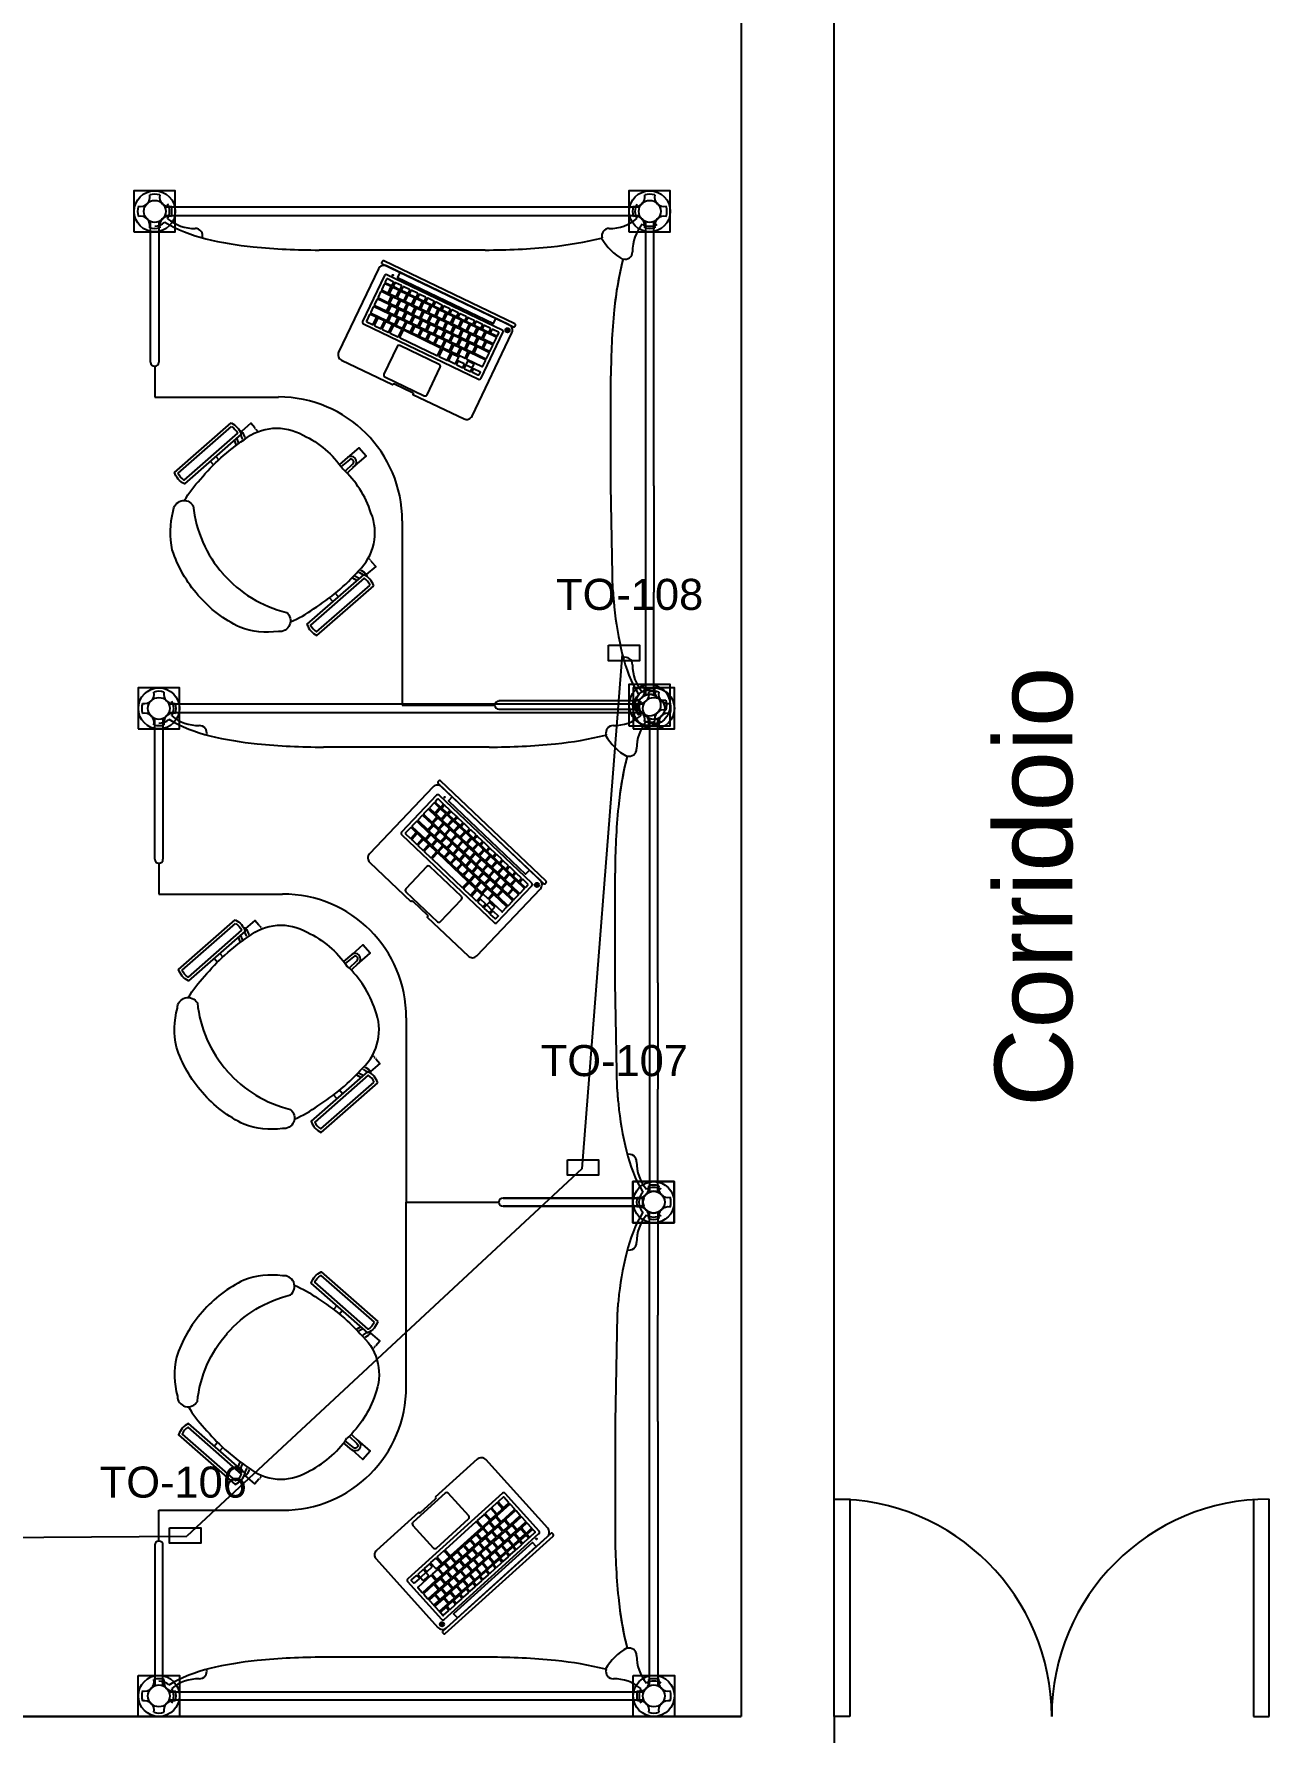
# Model space of a CAD drawing. Header units: millimetres. Extents: x -1911 to 4021, y -174 to 2851.
# Drawn here: x 592 to 989, y 543 to 1090 of the extents above; entities that cross this region are included whole.
import ezdxf

# ---------------------------------------------------------------- set-up
doc = ezdxf.new("R2010")
doc.units = ezdxf.units.MM
doc.linetypes.add('CACHE', pattern=[0.375, 0.25, -0.125])
for name, color, linetype in [('ARREDI_interni', 175, 'Continuous'), ('ARREDI_interni_fini', 251, 'Continuous'), ('mac_dwg', 7, 'Continuous')]:
    doc.layers.add(name, color=color, linetype=linetype)
doc.styles.get("Standard").update_dxf_attribs({"font": 'arial.ttf'})

# ---------------------------------------------------------------- blocks, each defined once
blk = doc.blocks.new('portatile')
at = {"layer": 'mac_dwg'}
blk.add_line((1459.6, 504.95), (1461.95, 504.95), dxfattribs=at)
for points in [[(1468.17, 523.68), (1421.31, 523.68, 0.414214), (1420.92, 523.29), (1420.92, 522.97, 0.414214), (1421.31, 522.58), (1468.17, 522.58, 0.414214), (1468.56, 522.97), (1468.56, 523.29, 0.414214)], [(1441.12, 488.97), (1441.12, 489.05, -0.414214), (1441.51, 489.44), (1448, 489.44, -0.414214), (1448.38, 489.05), (1448.38, 488.97), (1466.63, 488.97, 0.414214), (1468.56, 490.9), (1468.56, 520.65, 0.414214), (1466.63, 522.58), (1422.85, 522.58, 0.414214), (1420.92, 520.65), (1420.92, 490.9, 0.414214), (1422.85, 488.97)], [(1465.33, 520.07), (1424.18, 520.07, 0.414214), (1423.6, 519.49), (1423.6, 503.11, 0.414214), (1424.18, 502.53), (1465.33, 502.53, 0.414214), (1465.91, 503.11), (1465.91, 519.49, 0.414214)], [(1466.95, 521.02, 0.075623), (1466.87, 521.02), (1466.87, 520.76), (1466.95, 520.76)], [(1426.99, 518.95), (1424.91, 518.95, 0.414214), (1424.71, 518.75), (1424.71, 517.78, 0.414214), (1424.91, 517.58), (1426.99, 517.58, 0.414214), (1427.18, 517.78), (1427.18, 518.75, 0.414214)], [(1426.91, 517.2), (1424.91, 517.2, 0.414214), (1424.71, 517.01), (1424.71, 515.11, 0.414214), (1424.91, 514.91), (1426.91, 514.91, 0.414214), (1427.1, 515.11), (1427.1, 517.01, 0.414214)], [(1428.31, 514.45), (1424.91, 514.45, 0.414214), (1424.71, 514.26), (1424.71, 512.38, 0.414214), (1424.91, 512.18), (1428.31, 512.18, 0.414214), (1428.51, 512.38), (1428.51, 514.26, 0.414214)], [(1429.7, 517.2), (1427.7, 517.2, 0.414214), (1427.51, 517.01), (1427.51, 515.11, 0.414214), (1427.7, 514.91), (1429.7, 514.91, 0.414214), (1429.89, 515.11), (1429.89, 517.01, 0.414214)], [(1429.89, 518.95), (1427.81, 518.95, 0.414214), (1427.61, 518.75), (1427.61, 517.78, 0.414214), (1427.81, 517.58), (1429.89, 517.58, 0.414214), (1430.08, 517.78), (1430.08, 518.75, 0.414214)], [(1431.11, 514.45), (1429.08, 514.45, 0.414214), (1428.89, 514.26), (1428.89, 512.38, 0.414214), (1429.08, 512.18), (1431.11, 512.18, 0.414214), (1431.3, 512.38), (1431.3, 514.26, 0.414214)], [(1432.52, 517.2), (1430.52, 517.2, 0.414214), (1430.33, 517.01), (1430.33, 515.11, 0.414214), (1430.52, 514.91), (1432.52, 514.91, 0.414214), (1432.71, 515.11), (1432.71, 517.01, 0.414214)], [(1432.8, 518.95), (1430.72, 518.95, 0.414214), (1430.53, 518.75), (1430.53, 517.78, 0.414214), (1430.72, 517.58), (1432.8, 517.58, 0.414214), (1433, 517.78), (1433, 518.75, 0.414214)], [(1433.92, 514.45), (1431.89, 514.45, 0.414214), (1431.7, 514.26), (1431.7, 512.38, 0.414214), (1431.89, 512.18), (1433.92, 512.18, 0.414214), (1434.11, 512.38), (1434.11, 514.26, 0.414214)], [(1435.29, 517.2), (1433.29, 517.2, 0.414214), (1433.09, 517.01), (1433.09, 515.11, 0.414214), (1433.29, 514.91), (1435.29, 514.91, 0.414214), (1435.48, 515.11), (1435.48, 517.01, 0.414214)], [(1435.65, 518.95), (1433.57, 518.95, 0.414214), (1433.37, 518.75), (1433.37, 517.78, 0.414214), (1433.57, 517.58), (1435.65, 517.58, 0.414214), (1435.84, 517.78), (1435.84, 518.75, 0.414214)], [(1436.71, 514.45), (1434.68, 514.45, 0.414214), (1434.49, 514.26), (1434.49, 512.38, 0.414214), (1434.68, 512.18), (1436.71, 512.18, 0.414214), (1436.9, 512.38), (1436.9, 514.26, 0.414214)], [(1438.08, 517.2), (1436.08, 517.2, 0.414214), (1435.88, 517.01), (1435.88, 515.11, 0.414214), (1436.08, 514.91), (1438.08, 514.91, 0.414214), (1438.27, 515.11), (1438.27, 517.01, 0.414214)], [(1438.55, 518.95), (1436.47, 518.95, 0.414214), (1436.27, 518.75), (1436.27, 517.78, 0.414214), (1436.47, 517.58), (1438.55, 517.58, 0.414214), (1438.74, 517.78), (1438.74, 518.75, 0.414214)], [(1439.53, 514.45), (1437.5, 514.45, 0.414214), (1437.31, 514.26), (1437.31, 512.38, 0.414214), (1437.5, 512.18), (1439.53, 512.18, 0.414214), (1439.72, 512.38), (1439.72, 514.26, 0.414214)], [(1440.84, 517.2), (1438.84, 517.2, 0.414214), (1438.65, 517.01), (1438.65, 515.11, 0.414214), (1438.84, 514.91), (1440.84, 514.91, 0.414214), (1441.04, 515.11), (1441.04, 517.01, 0.414214)], [(1441.47, 518.95), (1439.38, 518.95, 0.414214), (1439.19, 518.75), (1439.19, 517.78, 0.414214), (1439.38, 517.58), (1441.47, 517.58, 0.414214), (1441.66, 517.78), (1441.66, 518.75, 0.414214)], [(1442.27, 514.45), (1440.25, 514.45, 0.414214), (1440.05, 514.26), (1440.05, 512.38, 0.414214), (1440.25, 512.18), (1442.27, 512.18, 0.414214), (1442.47, 512.38), (1442.47, 514.26, 0.414214)], [(1443.68, 517.2), (1441.68, 517.2, 0.414214), (1441.49, 517.01), (1441.49, 515.11, 0.414214), (1441.68, 514.91), (1443.68, 514.91, 0.414214), (1443.87, 515.11), (1443.87, 517.01, 0.414214)], [(1444.35, 518.95), (1442.27, 518.95, 0.414214), (1442.07, 518.75), (1442.07, 517.78, 0.414214), (1442.27, 517.58), (1444.35, 517.58, 0.414214), (1444.54, 517.78), (1444.54, 518.75, 0.414214)], [(1445.05, 514.45), (1443.02, 514.45, 0.414214), (1442.83, 514.26), (1442.83, 512.38, 0.414214), (1443.02, 512.18), (1445.05, 512.18, 0.414214), (1445.24, 512.38), (1445.24, 514.26, 0.414214)], [(1446.43, 517.2), (1444.43, 517.2, 0.414214), (1444.24, 517.01), (1444.24, 515.11, 0.414214), (1444.43, 514.91), (1446.43, 514.91, 0.414214), (1446.62, 515.11), (1446.62, 517.01, 0.414214)], [(1447.24, 518.95), (1445.15, 518.95, 0.414214), (1444.96, 518.75), (1444.96, 517.78, 0.414214), (1445.15, 517.58), (1447.24, 517.58, 0.414214), (1447.43, 517.78), (1447.43, 518.75, 0.414214)], [(1447.85, 514.45), (1445.82, 514.45, 0.414214), (1445.63, 514.26), (1445.63, 512.38, 0.414214), (1445.82, 512.18), (1447.85, 512.18, 0.414214), (1448.04, 512.38), (1448.04, 514.26, 0.414214)], [(1449.21, 517.2), (1447.21, 517.2, 0.414214), (1447.02, 517.01), (1447.02, 515.11, 0.414214), (1447.21, 514.91), (1449.21, 514.91, 0.414214), (1449.4, 515.11), (1449.4, 517.01, 0.414214)], [(1450.11, 518.95), (1448.03, 518.95, 0.414214), (1447.83, 518.75), (1447.83, 517.78, 0.414214), (1448.03, 517.58), (1450.11, 517.58, 0.414214), (1450.3, 517.78), (1450.3, 518.75, 0.414214)], [(1450.61, 514.45), (1448.58, 514.45, 0.414214), (1448.39, 514.26), (1448.39, 512.38, 0.414214), (1448.58, 512.18), (1450.61, 512.18, 0.414214), (1450.8, 512.38), (1450.8, 514.26, 0.414214)], [(1452.02, 517.2), (1450.02, 517.2, 0.414214), (1449.82, 517.01), (1449.82, 515.11, 0.414214), (1450.02, 514.91), (1452.02, 514.91, 0.414214), (1452.21, 515.11), (1452.21, 517.01, 0.414214)], [(1453, 518.95), (1450.91, 518.95, 0.414214), (1450.72, 518.75), (1450.72, 517.78, 0.414214), (1450.91, 517.58), (1453, 517.58, 0.414214), (1453.19, 517.78), (1453.19, 518.75, 0.414214)], [(1453.43, 514.45), (1451.4, 514.45, 0.414214), (1451.21, 514.26), (1451.21, 512.38, 0.414214), (1451.4, 512.18), (1453.43, 512.18, 0.414214), (1453.62, 512.38), (1453.62, 514.26, 0.414214)], [(1454.8, 517.2), (1452.8, 517.2, 0.414214), (1452.6, 517.01), (1452.6, 515.11, 0.414214), (1452.8, 514.91), (1454.8, 514.91, 0.414214), (1454.99, 515.11), (1454.99, 517.01, 0.414214)], [(1455.87, 518.95), (1453.79, 518.95, 0.414214), (1453.59, 518.75), (1453.59, 517.78, 0.414214), (1453.79, 517.58), (1455.87, 517.58, 0.414214), (1456.06, 517.78), (1456.06, 518.75, 0.414214)], [(1456.2, 514.45), (1454.18, 514.45, 0.414214), (1453.98, 514.26), (1453.98, 512.38, 0.414214), (1454.18, 512.18), (1456.2, 512.18, 0.414214), (1456.39, 512.38), (1456.39, 514.26, 0.414214)], [(1457.57, 517.2), (1455.57, 517.2, 0.414214), (1455.38, 517.01), (1455.38, 515.11, 0.414214), (1455.57, 514.91), (1457.57, 514.91, 0.414214), (1457.77, 515.11), (1457.77, 517.01, 0.414214)], [(1458.8, 518.95), (1456.72, 518.95, 0.414214), (1456.52, 518.75), (1456.52, 517.78, 0.414214), (1456.72, 517.58), (1458.8, 517.58, 0.414214), (1458.99, 517.78), (1458.99, 518.75, 0.414214)], [(1459, 514.45), (1456.98, 514.45, 0.414214), (1456.78, 514.26), (1456.78, 512.38, 0.414214), (1456.98, 512.18), (1459, 512.18, 0.414214), (1459.2, 512.38), (1459.2, 514.26, 0.414214)], [(1460.4, 517.2), (1458.4, 517.2, 0.414214), (1458.2, 517.01), (1458.2, 515.11, 0.414214), (1458.4, 514.91), (1460.4, 514.91, 0.414214), (1460.59, 515.11), (1460.59, 517.01, 0.414214)], [(1461.64, 518.95), (1459.56, 518.95, 0.414214), (1459.36, 518.75), (1459.36, 517.78, 0.414214), (1459.56, 517.58), (1461.64, 517.58, 0.414214), (1461.83, 517.78), (1461.83, 518.75, 0.414214)], [(1461.84, 514.45), (1459.81, 514.45, 0.414214), (1459.62, 514.26), (1459.62, 512.38, 0.414214), (1459.81, 512.18), (1461.84, 512.18, 0.414214), (1462.03, 512.38), (1462.03, 514.26, 0.414214)], [(1464.58, 517.2), (1461.17, 517.2, 0.414214), (1460.98, 517.01), (1460.98, 515.11, 0.414214), (1461.17, 514.91), (1464.58, 514.91, 0.414214), (1464.78, 515.11), (1464.78, 517.01, 0.414214)], [(1464.58, 518.95), (1462.5, 518.95, 0.414214), (1462.31, 518.75), (1462.31, 517.78, 0.414214), (1462.5, 517.58), (1464.58, 517.58, 0.414214), (1464.78, 517.78), (1464.78, 518.75, 0.414214)], [(1464.58, 514.45), (1462.56, 514.45, 0.414214), (1462.36, 514.26), (1462.36, 512.38, 0.414214), (1462.56, 512.18), (1464.58, 512.18, 0.414214), (1464.78, 512.38), (1464.78, 514.26, 0.414214)], [(1428.99, 511.72), (1424.91, 511.72, 0.414214), (1424.71, 511.52), (1424.71, 509.66, 0.414214), (1424.91, 509.47), (1428.99, 509.47, 0.414214), (1429.18, 509.66), (1429.18, 511.52, 0.414214)], [(1430.4, 509.03), (1424.91, 509.03, 0.414214), (1424.71, 508.84), (1424.71, 506.92, 0.414214), (1424.91, 506.72), (1430.4, 506.72, 0.414214), (1430.59, 506.92), (1430.59, 508.84, 0.414214)], [(1431.81, 511.72), (1429.83, 511.72, 0.414214), (1429.64, 511.52), (1429.64, 509.66, 0.414214), (1429.83, 509.47), (1431.81, 509.47, 0.414214), (1432, 509.66), (1432, 511.52, 0.414214)], [(1433.2, 509.03), (1431.19, 509.03, 0.414214), (1430.99, 508.84), (1430.99, 506.92, 0.414214), (1431.19, 506.72), (1433.2, 506.72, 0.414214), (1433.39, 506.92), (1433.39, 508.84, 0.414214)], [(1434.58, 511.72), (1432.61, 511.72, 0.414214), (1432.42, 511.52), (1432.42, 509.66, 0.414214), (1432.61, 509.47), (1434.58, 509.47, 0.414214), (1434.78, 509.66), (1434.78, 511.52, 0.414214)], [(1435.99, 509.03), (1433.98, 509.03, 0.414214), (1433.79, 508.84), (1433.79, 506.92, 0.414214), (1433.98, 506.72), (1435.99, 506.72, 0.414214), (1436.18, 506.92), (1436.18, 508.84, 0.414214)], [(1437.37, 511.72), (1435.39, 511.72, 0.414214), (1435.2, 511.52), (1435.2, 509.66, 0.414214), (1435.39, 509.47), (1437.37, 509.47, 0.414214), (1437.56, 509.66), (1437.56, 511.52, 0.414214)], [(1438.76, 509.03), (1436.75, 509.03, 0.414214), (1436.56, 508.84), (1436.56, 506.92, 0.414214), (1436.75, 506.72), (1438.76, 506.72, 0.414214), (1438.95, 506.92), (1438.95, 508.84, 0.414214)], [(1440.14, 511.72), (1438.17, 511.72, 0.414214), (1437.98, 511.52), (1437.98, 509.66, 0.414214), (1438.17, 509.47), (1440.14, 509.47, 0.414214), (1440.34, 509.66), (1440.34, 511.52, 0.414214)], [(1441.59, 509.03), (1439.58, 509.03, 0.414214), (1439.39, 508.84), (1439.39, 506.92, 0.414214), (1439.58, 506.72), (1441.59, 506.72, 0.414214), (1441.78, 506.92), (1441.78, 508.84, 0.414214)], [(1442.94, 511.72), (1440.96, 511.72, 0.414214), (1440.77, 511.52), (1440.77, 509.66, 0.414214), (1440.96, 509.47), (1442.94, 509.47, 0.414214), (1443.13, 509.66), (1443.13, 511.52, 0.414214)], [(1444.35, 509.03), (1442.34, 509.03, 0.414214), (1442.15, 508.84), (1442.15, 506.92, 0.414214), (1442.34, 506.72), (1444.35, 506.72, 0.414214), (1444.54, 506.92), (1444.54, 508.84, 0.414214)], [(1445.75, 511.72), (1443.78, 511.72, 0.414214), (1443.59, 511.52), (1443.59, 509.66, 0.414214), (1443.78, 509.47), (1445.75, 509.47, 0.414214), (1445.95, 509.66), (1445.95, 511.52, 0.414214)], [(1447.14, 509.03), (1445.13, 509.03, 0.414214), (1444.94, 508.84), (1444.94, 506.92, 0.414214), (1445.13, 506.72), (1447.14, 506.72, 0.414214), (1447.34, 506.92), (1447.34, 508.84, 0.414214)], [(1448.51, 511.72), (1446.54, 511.72, 0.414214), (1446.34, 511.52), (1446.34, 509.66, 0.414214), (1446.54, 509.47), (1448.51, 509.47, 0.414214), (1448.7, 509.66), (1448.7, 511.52, 0.414214)], [(1449.94, 509.03), (1447.93, 509.03, 0.414214), (1447.73, 508.84), (1447.73, 506.92, 0.414214), (1447.93, 506.72), (1449.94, 506.72, 0.414214), (1450.13, 506.92), (1450.13, 508.84, 0.414214)], [(1451.33, 511.72), (1449.35, 511.72, 0.414214), (1449.16, 511.52), (1449.16, 509.66, 0.414214), (1449.35, 509.47), (1451.33, 509.47, 0.414214), (1451.52, 509.66), (1451.52, 511.52, 0.414214)], [(1452.72, 509.03), (1450.71, 509.03, 0.414214), (1450.51, 508.84), (1450.51, 506.92, 0.414214), (1450.71, 506.72), (1452.72, 506.72, 0.414214), (1452.91, 506.92), (1452.91, 508.84, 0.414214)], [(1454.07, 511.72), (1452.1, 511.72, 0.414214), (1451.9, 511.52), (1451.9, 509.66, 0.414214), (1452.1, 509.47), (1454.07, 509.47, 0.414214), (1454.26, 509.66), (1454.26, 511.52, 0.414214)], [(1455.54, 509.03), (1453.54, 509.03, 0.414214), (1453.34, 508.84), (1453.34, 506.92, 0.414214), (1453.54, 506.72), (1455.54, 506.72, 0.414214), (1455.74, 506.92), (1455.74, 508.84, 0.414214)], [(1456.9, 511.72), (1454.92, 511.72, 0.414214), (1454.73, 511.52), (1454.73, 509.66, 0.414214), (1454.92, 509.47), (1456.9, 509.47, 0.414214), (1457.09, 509.66), (1457.09, 511.52, 0.414214)], [(1458.3, 509.03), (1456.29, 509.03, 0.414214), (1456.1, 508.84), (1456.1, 506.92, 0.414214), (1456.29, 506.72), (1458.3, 506.72, 0.414214), (1458.49, 506.92), (1458.49, 508.84, 0.414214)], [(1459.68, 511.72), (1457.71, 511.72, 0.414214), (1457.51, 511.52), (1457.51, 509.66, 0.414214), (1457.71, 509.47), (1459.68, 509.47, 0.414214), (1459.87, 509.66), (1459.87, 511.52, 0.414214)], [(1464.58, 509.03), (1459.09, 509.03, 0.414214), (1458.9, 508.84), (1458.9, 506.92, 0.414214), (1459.09, 506.72), (1464.58, 506.72, 0.414214), (1464.78, 506.92), (1464.78, 508.84, 0.414214)], [(1464.58, 511.72), (1460.5, 511.72, 0.414214), (1460.3, 511.52), (1460.3, 509.66, 0.414214), (1460.5, 509.47), (1464.58, 509.47, 0.414214), (1464.78, 509.66), (1464.78, 511.52, 0.414214)], [(1426.92, 506.28), (1424.91, 506.28, 0.414214), (1424.71, 506.09), (1424.71, 503.81, 0.414214), (1424.91, 503.61), (1426.92, 503.61, 0.414214), (1427.11, 503.81), (1427.11, 506.09, 0.414214)], [(1429.75, 506.28), (1427.74, 506.28, 0.414214), (1427.55, 506.09), (1427.55, 503.81, 0.414214), (1427.74, 503.61), (1429.75, 503.61, 0.414214), (1429.94, 503.81), (1429.94, 506.09, 0.414214)], [(1432.51, 506.28), (1430.5, 506.28, 0.414214), (1430.31, 506.09), (1430.31, 503.81, 0.414214), (1430.5, 503.61), (1432.51, 503.61, 0.414214), (1432.7, 503.81), (1432.7, 506.09, 0.414214)], [(1435.97, 506.28), (1433.28, 506.28, 0.414214), (1433.08, 506.09), (1433.08, 503.81, 0.414214), (1433.28, 503.61), (1435.97, 503.61, 0.414214), (1436.16, 503.81), (1436.16, 506.09, 0.414214)], [(1449.95, 506.28), (1436.78, 506.28, 0.414214), (1436.58, 506.09), (1436.58, 503.81, 0.414214), (1436.78, 503.61), (1449.95, 503.61, 0.414214), (1450.14, 503.81), (1450.14, 506.09, 0.414214)], [(1453.42, 506.28), (1450.77, 506.28, 0.414214), (1450.58, 506.09), (1450.58, 503.81, 0.414214), (1450.77, 503.61), (1453.42, 503.61, 0.414214), (1453.61, 503.81), (1453.61, 506.09, 0.414214)], [(1454.24, 506.28), (1456.2, 506.28, -0.414214), (1456.39, 506.09), (1456.39, 503.81, -0.414214), (1456.2, 503.61), (1454.24, 503.61, -0.414214), (1454.05, 503.81), (1454.05, 506.09, -0.414214)], [(1458.96, 504.94), (1457.03, 504.94, 0.414214), (1456.84, 504.75), (1456.84, 503.81, 0.414214), (1457.03, 503.61), (1458.96, 503.61, 0.414214), (1459.15, 503.81), (1459.15, 504.75, 0.414214)], [(1461.76, 506.28), (1459.79, 506.28, 0.414214), (1459.6, 506.09), (1459.6, 503.81, 0.414214), (1459.79, 503.61), (1461.76, 503.61, 0.414214), (1461.95, 503.81), (1461.95, 506.09, 0.414214)], [(1462.59, 504.94), (1464.58, 504.94, -0.414214), (1464.78, 504.75), (1464.78, 503.81, -0.414214), (1464.58, 503.61), (1462.59, 503.61, -0.414214), (1462.4, 503.81), (1462.4, 504.75, -0.414214)], [(1451.81, 501.34), (1437.81, 501.34, 0.414214), (1437.12, 500.65), (1437.12, 490.84, 0.414214), (1437.81, 490.15), (1451.81, 490.15, 0.414214), (1452.51, 490.84), (1452.51, 500.65, 0.414214)]]:
    blk.add_lwpolyline(points, format="xyb", close=True, dxfattribs=at)
blk.add_lwpolyline([(1461.86, 522.58), (1427.62, 522.58), (1427.62, 520.76), (1461.86, 520.76)], close=True, dxfattribs=at)
for centre, radius in [((1425.92, 520.79), 0.136), ((1466.91, 520.76), 0.696), ((1466.91, 520.76), 0.257)]:
    blk.add_circle(centre, radius, dxfattribs=at)

msp = doc.modelspace()

# ---------------------------------------------------------------- linework, layer by layer
for p, q in [((819.42, 1119.05), (819.42, 548.43)), ((849.42, 548.43), (849.42, 1119.05)), ((849.48, 618.43), (854.48, 618.43)), ((249.42, 548.43), (819.42, 548.43)), ((819.42, 548.43), (249.42, 548.43)), ((849.42, 548.43), (849.42, 538.43))]:
    msp.add_line(p, q)
at = {"color": 1}
for p, q in [((781.13, 890.39), (768.07, 724.74)), ((768.07, 724.74), (640.9, 606.45)), ((407.64, 604.84), (640.9, 606.45))]:
    msp.add_line(p, q, dxfattribs=at)
at = {"color": 3}
for p, q in [((849.42, 548.43), (849.42, 618.43)), ((854.42, 618.43), (854.42, 548.43)), ((984.42, 618.43), (984.42, 548.43)), ((989.42, 548.43), (989.42, 618.43)), ((854.42, 548.43), (849.42, 548.43)), ((984.42, 548.43), (989.42, 548.43))]:
    msp.add_line(p, q, dxfattribs=at)
at = {"color": 242, "true_color": 0xcd2027}
for points in [[(776.71, 893.26), (786.71, 893.26), (786.71, 888.26), (776.71, 888.26)], [(763.53, 727.65), (773.53, 727.65), (773.53, 722.65), (763.53, 722.65)], [(635.37, 609.21), (645.37, 609.21), (645.37, 604.21), (635.37, 604.21)]]:
    msp.add_lwpolyline(points, close=True, dxfattribs=at)
at = {"color": 3}
for centre, start, end in [((849.42, 548.43), 0, 90), ((989.42, 548.43), 90, 180)]:
    msp.add_arc(centre, 70, start, end, dxfattribs=at)
at = {"layer": 'ARREDI_interni'}
for p, q in [((786.7, 1034.26), (633.86, 1034.26)), ((629.26, 984.41), (629.26, 1029.7)), ((631.91, 1029.7), (631.91, 984.41)), ((633.86, 1031.61), (786.7, 1031.61)), ((788.61, 1029.66), (788.61, 910.33)), ((791.26, 944.63), (791.26, 1029.66)), ((630.58, 973.17), (670.42, 973.17)), ((648.42, 952.5), (649.48, 951.29)), ((650.22, 954.07), (651.2, 952.95)), ((710.26, 933.34), (710.26, 873.99)), ((687.91, 907.33), (686.85, 908.54)), ((689.71, 908.9), (688.72, 910.02)), ((788.61, 910.37), (788.61, 877.27)), ((791.26, 877.27), (791.26, 910.37)), ((786.7, 875.32), (741.41, 875.32)), ((630.58, 824.41), (630.58, 869.7)), ((633.23, 869.7), (633.23, 824.41)), ((788.03, 874.26), (635.18, 874.26)), ((635.18, 871.61), (788.03, 871.61)), ((710.26, 873.99), (740.09, 873.99)), ((741.41, 872.67), (786.7, 872.67)), ((789.94, 869.66), (789.94, 750.33)), ((792.59, 784.63), (792.59, 869.66)), ((631.91, 813.17), (671.74, 813.17)), ((651.54, 794.07), (652.53, 792.95)), ((649.75, 792.5), (650.81, 791.29)), ((711.58, 773.34), (711.58, 713.99)), ((691.03, 748.9), (690.05, 750.02)), ((789.94, 750.37), (789.94, 717.27)), ((792.59, 717.27), (792.59, 750.37)), ((689.23, 747.33), (688.18, 748.54)), ((711.58, 654.65), (711.58, 713.99)), ((711.58, 713.99), (741.41, 713.99)), ((711.58, 713.99), (741.41, 713.99)), ((742.74, 715.32), (788.03, 715.32)), ((788.03, 715.32), (742.74, 715.32)), ((788.03, 712.67), (742.74, 712.67)), ((742.74, 712.67), (788.03, 712.67)), ((789.94, 677.62), (789.94, 710.72)), ((792.59, 710.72), (792.59, 677.62)), ((689.23, 680.66), (688.18, 679.45)), ((691.03, 679.09), (690.05, 677.97)), ((789.94, 558.33), (789.94, 677.66)), ((792.59, 643.36), (792.59, 558.33)), ((649.75, 635.49), (650.81, 636.7)), ((651.54, 633.92), (652.53, 635.04)), ((631.91, 614.81), (671.74, 614.81)), ((630.58, 603.58), (630.58, 558.29)), ((633.23, 558.29), (633.23, 603.58)), ((635.18, 556.38), (788.03, 556.38)), ((788.03, 553.73), (635.18, 553.73))]:
    msp.add_line(p, q, dxfattribs=at)
at = {"layer": 'ARREDI_interni', "linetype": 'Continuous'}
for p, q in [((630.58, 983.08), (630.58, 973.17)), ((791.26, 944.63), (791.26, 910.37)), ((631.91, 823.08), (631.91, 813.17)), ((792.59, 784.63), (792.59, 750.37)), ((792.59, 643.36), (792.59, 677.62)), ((631.91, 604.91), (631.91, 614.81))]:
    msp.add_line(p, q, dxfattribs=at)
for points in [[(623.87, 1026.31), (637.2, 1026.31), (637.2, 1039.56), (623.87, 1039.56)], [(783.27, 1026.31), (796.6, 1026.31), (796.6, 1039.56), (783.27, 1039.56)], [(783.23, 867.37), (796.56, 867.37), (796.56, 880.62), (783.23, 880.62)], [(625.2, 866.31), (638.53, 866.31), (638.53, 879.56), (625.2, 879.56)], [(784.59, 866.31), (797.92, 866.31), (797.92, 879.56), (784.59, 879.56)], [(784.55, 720.62), (797.88, 720.62), (797.88, 707.37), (784.55, 707.37)], [(784.55, 707.37), (797.88, 707.37), (797.88, 720.62), (784.55, 720.62)], [(625.2, 561.68), (638.53, 561.68), (638.53, 548.43), (625.2, 548.43)], [(784.59, 561.68), (797.92, 561.68), (797.92, 548.43), (784.59, 548.43)]]:
    msp.add_lwpolyline(points, close=True, dxfattribs=at)
at = {"layer": 'ARREDI_interni'}
for points in [[(655.17, 964.89, -0.207753), (658.39, 961.21), (640.12, 945.24, -0.207753), (636.9, 948.92)], [(701.09, 912.36, 0.207753), (697.87, 916.04), (679.6, 900.07, 0.207753), (682.82, 896.39)], [(656.5, 804.89, -0.207753), (659.71, 801.21), (641.44, 785.24, -0.207753), (638.23, 788.92)], [(702.41, 752.36, 0.207753), (699.2, 756.04), (680.93, 740.07, 0.207753), (684.14, 736.39)], [(702.41, 675.63, -0.207753), (699.2, 671.95), (680.93, 687.92, -0.207753), (684.14, 691.6)], [(656.5, 623.1, 0.207753), (659.71, 626.78), (641.44, 642.75, 0.207753), (638.23, 639.07)]]:
    msp.add_lwpolyline(points, format="xyb", close=True, dxfattribs=at)
for points in [[(640.08, 939.85, -0.057489), (645.3, 946.7, -0.071475), (659.33, 959.41, -0.311745), (678.37, 960.88, -0.130308), (691.15, 950)], [(659.54, 960.38), (659.11, 961.32, 0.22938), (657.92, 962.29)], [(656.15, 959.26), (656.69, 957.88, -0.491323)], [(656.87, 959.88), (657.41, 958.51, -0.491323)], [(658.84, 959.76), (658.29, 960.95, 0.040993), (658.22, 961.07)], [(692.49, 948.71), (694.99, 951.03, 0.971301), (692.68, 953.67), (690.05, 951.5, -0.491323)], [(691.85, 949.35), (694.38, 951.69, 0.971301), (693.25, 952.98), (690.59, 950.79, -0.491323)], [(674.26, 900.75, 0.057489), (681.74, 905.01, 0.071475), (696.21, 917.22, 0.311745), (700.21, 935.88, 0.130308), (691.15, 950.01)], [(652.52, 916.29, 0.155221), (672.96, 903.84, -0.75956), (670.39, 897.69, -0.12086), (657.97, 899.06, -0.103151), (644.59, 909.31, -0.103151), (636.22, 923.94, -0.12086), (636.53, 936.43, -0.75956), (642.97, 938.15, 0.155221), (652.57, 916.23)], [(695.65, 914.09), (694.33, 914.83, 0.491323)], [(696.36, 914.72), (695.05, 915.45, 0.491323)], [(696.48, 916.7), (697.58, 916, -0.049806), (697.71, 915.9)], [(697.18, 917.32), (698.06, 916.76, -0.230699), (698.87, 915.45)], [(641.41, 779.85, -0.057489), (646.62, 786.7, -0.071475), (660.66, 799.41, -0.311745), (679.69, 800.88, -0.130308), (692.48, 790)], [(657.48, 799.26), (658.02, 797.88, -0.491323)], [(658.19, 799.88), (658.73, 798.51, -0.491323)], [(660.87, 800.38), (660.43, 801.32, 0.22938), (659.25, 802.29)], [(660.17, 799.76), (659.62, 800.95, 0.040993), (659.55, 801.07)], [(693.81, 788.71), (696.31, 791.03, 0.971301), (694, 793.67), (691.37, 791.5, -0.491323)], [(693.18, 789.35), (695.7, 791.69, 0.971301), (694.57, 792.98), (691.92, 790.79, -0.491323)], [(675.58, 740.75, 0.057489), (683.07, 745.01, 0.071475), (697.54, 757.22, 0.311745), (701.54, 775.88, 0.130308), (692.47, 790.01)], [(653.84, 756.29, 0.155221), (674.28, 743.84, -0.75956), (671.71, 737.69, -0.12086), (659.29, 739.06, -0.103151), (645.91, 749.31, -0.103151), (637.55, 763.94, -0.12086), (637.85, 776.43, -0.75956), (644.29, 778.15, 0.155221), (653.89, 756.23)], [(696.97, 754.09), (695.65, 754.83, 0.491323)], [(697.69, 754.72), (696.37, 755.45, 0.491323)], [(697.8, 756.7), (698.9, 756, -0.049806), (699.04, 755.9)], [(698.51, 757.32), (699.39, 756.76, -0.230699), (700.19, 755.45)], [(653.84, 671.7, -0.155221), (674.28, 684.14, 0.75956), (671.71, 690.3, 0.12086), (659.29, 688.93, 0.103151), (645.91, 678.68, 0.103151), (637.55, 664.05, 0.12086), (637.85, 651.56, 0.75956), (644.29, 649.84, -0.155221), (653.89, 671.76)], [(675.58, 687.24, -0.057489), (683.07, 682.98, -0.071475), (697.54, 670.77, -0.311745), (701.54, 652.1, -0.130308), (692.47, 637.98)], [(696.97, 673.9), (695.65, 673.16, -0.491323)], [(697.69, 673.27), (696.37, 672.54, -0.491323)], [(698.51, 670.67), (699.39, 671.23, 0.230699), (700.19, 672.54)], [(697.8, 671.28), (698.9, 671.99, 0.049806), (699.04, 672.09)], [(641.41, 648.14, 0.057489), (646.62, 641.29, 0.071475), (660.66, 628.58, 0.311745), (679.69, 627.11, 0.130308), (692.48, 637.98)], [(693.81, 639.28), (696.31, 636.96, -0.971301), (694, 634.32), (691.37, 636.48, 0.491323)], [(693.18, 638.64), (695.7, 636.3, -0.971301), (694.57, 635.01), (691.92, 637.2, 0.491323)], [(657.48, 628.73), (658.02, 630.1, 0.491323)], [(658.19, 628.1), (658.73, 629.48, 0.491323)], [(660.87, 627.61), (660.43, 626.66, -0.22938), (659.25, 625.7)], [(660.17, 628.23), (659.62, 627.04, -0.040993), (659.55, 626.92)]]:
    msp.add_lwpolyline(points, format="xyb", dxfattribs=at)
for points in [[(662.78, 963.21), (661.48, 964.7), (658.46, 962.06)], [(694.4, 950.5), (698.61, 954.18), (696.31, 956.82), (692.68, 953.66)], [(700.42, 920.15), (701.72, 918.66), (698.71, 916.02)], [(664.11, 803.21), (662.8, 804.7), (659.79, 802.06)], [(695.73, 790.5), (699.94, 794.18), (697.63, 796.82), (694.01, 793.66)], [(701.74, 760.15), (703.05, 758.66), (700.03, 756.02)], [(701.74, 667.84), (703.05, 669.33), (700.03, 671.97)], [(695.73, 637.48), (699.94, 633.8), (697.63, 631.17), (694.01, 634.33)], [(664.11, 624.78), (662.8, 623.29), (659.79, 625.92)]]:
    msp.add_lwpolyline(points, dxfattribs=at)
at = {"layer": 'ARREDI_interni', "linetype": 'CACHE'}
for points in [[(663.56, 961.91), (663.76, 962.09), (662.78, 963.21)], [(699.3, 921.15), (699.44, 921.27), (700.42, 920.15)], [(664.88, 801.91), (665.08, 802.09), (664.11, 803.21)], [(700.63, 761.15), (700.77, 761.27), (701.74, 760.15)], [(700.63, 666.84), (700.77, 666.72), (701.74, 667.84)], [(664.88, 626.08), (665.08, 625.9), (664.11, 624.78)]]:
    msp.add_lwpolyline(points, dxfattribs=at)
for points in [[(656.69, 957.88), (656.8, 957.61, -0.491323)], [(657.41, 958.51), (657.55, 958.16, -0.491323)], [(659.08, 959.24), (658.84, 959.76, 0.971301)], [(659.82, 959.79), (659.54, 960.38, 0.971301)], [(694.33, 914.83), (694.1, 914.95, 0.491323)], [(695.05, 915.45), (694.75, 915.62, 0.491323)], [(696.02, 917), (696.48, 916.7, -0.971301)], [(696.66, 917.65), (697.18, 917.32, -0.971301)], [(658.73, 798.51), (658.87, 798.16, -0.491323)], [(660.41, 799.24), (660.17, 799.76, 0.971301)], [(661.14, 799.79), (660.87, 800.38, 0.971301)], [(658.02, 797.88), (658.12, 797.61, -0.491323)], [(695.65, 754.83), (695.43, 754.95, 0.491323)], [(696.37, 755.45), (696.07, 755.62, 0.491323)], [(697.34, 757), (697.8, 756.7, -0.971301)], [(697.98, 757.65), (698.51, 757.32, -0.971301)], [(695.65, 673.16), (695.43, 673.04, -0.491323)], [(696.37, 672.54), (696.07, 672.37, -0.491323)], [(697.34, 670.99), (697.8, 671.28, 0.971301)], [(697.98, 670.34), (698.51, 670.67, 0.971301)], [(658.02, 630.1), (658.12, 630.38, 0.491323)], [(658.73, 629.48), (658.87, 629.83, 0.491323)], [(660.41, 628.75), (660.17, 628.23, -0.971301)], [(661.14, 628.2), (660.87, 627.61, -0.971301)]]:
    msp.add_lwpolyline(points, format="xyb", dxfattribs=at)
at = {"layer": 'ARREDI_interni'}
for centre, radius, start, end in [((630.58, 984.41), 1.32, 180, 0), ((741.41, 873.99), 1.32, 90, 270), ((741.41, 873.99), 1.32, 90, 270), ((789.98, 873.99), 3.53, 157.9757, 202.0243), ((789.94, 873.99), 3.53, 67.9757, 112.0243), ((631.91, 824.41), 1.32, 180, 0), ((791.26, 713.99), 3.53, 67.9757, 112.0243), ((742.74, 713.99), 1.32, 90, 270), ((742.74, 713.99), 1.32, 90, 270), ((742.74, 713.99), 1.32, 90, 270), ((742.74, 713.99), 1.32, 90, 270), ((791.3, 713.99), 3.53, 157.9757, 202.0243), ((791.3, 713.99), 3.53, 157.9757, 202.0243), ((791.26, 713.99), 3.53, 247.9757, 292.0243), ((631.91, 603.58), 1.32, 0, 180)]:
    msp.add_arc(centre, radius, start, end, dxfattribs=at)
at = {"layer": 'ARREDI_interni', "linetype": 'Continuous'}
for centre, start, end in [((670.42, 933.34), 0, 90), ((671.74, 773.34), 0, 90), ((671.74, 654.65), 270, 0)]:
    msp.add_arc(centre, 39.84, start, end, dxfattribs=at)
at = {"layer": 'ARREDI_interni_fini', "linetype": 'Continuous'}
for p, q in [((736.96, 1020.48), (683.56, 1020.48)), ((777.49, 944.63), (777.49, 979.95)), ((777.49, 944.63), (777.49, 979.95)), ((778.13, 910.37), (777.49, 944.63)), ((738.28, 860.48), (684.89, 860.48)), ((778.81, 784.63), (778.81, 819.95)), ((778.81, 784.63), (778.81, 819.95)), ((779.45, 750.37), (778.81, 784.63)), ((779.45, 677.62), (778.81, 643.36)), ((778.81, 643.36), (778.81, 608.04)), ((778.81, 643.36), (778.81, 608.04)), ((738.28, 567.51), (684.89, 567.51))]:
    msp.add_line(p, q, dxfattribs=at)
for points in [[(655.3, 963.68, -0.143707), (657.21, 961.5), (639.98, 946.45, -0.143707), (638.08, 948.63)], [(699.91, 912.65, 0.143707), (698.01, 914.83), (680.78, 899.78, 0.143707), (682.69, 897.6)], [(656.63, 803.68, -0.143707), (658.53, 801.5), (641.31, 786.45, -0.143707), (639.41, 788.63)], [(701.23, 752.65, 0.143707), (699.33, 754.83), (682.11, 739.78, 0.143707), (684.01, 737.6)], [(701.23, 675.34, -0.143707), (699.33, 673.16), (682.11, 688.21, -0.143707), (684.01, 690.39)], [(656.63, 624.31, 0.143707), (658.53, 626.49), (641.31, 641.54, 0.143707), (639.41, 639.36)]]:
    msp.add_lwpolyline(points, format="xyb", close=True, dxfattribs=at)
for centre, radius in [((630.58, 1032.93), 6.62), ((789.98, 1032.93), 6.62), ((630.58, 1032.93, 89.18), 3.53), ((789.98, 1032.93), 3.53), ((789.94, 873.99), 6.62), ((631.91, 872.93), 6.62), ((631.91, 872.93, 89.18), 3.53), ((791.3, 872.93), 6.62), ((789.94, 873.99), 3.53), ((791.3, 872.93), 3.53), ((791.26, 713.99), 6.62), ((791.26, 713.99), 6.62), ((791.26, 713.99), 3.53), ((791.26, 713.99), 3.53), ((631.91, 555.06), 6.62), ((631.91, 555.06, 89.18), 3.53), ((791.3, 555.06), 6.62), ((791.3, 555.06), 3.53)]:
    msp.add_circle(centre, radius, dxfattribs=at)
for centre, radius, start, end in [((630.58, 1032.93), 5.52, 162.8771, 197.1229), ((626, 1037.52), 3.04, 256.8555, 13.1445), ((630.58, 1032.93), 5.52, 72.8771, 107.1229), ((635.16, 1037.52), 3.04, 166.8555, 283.1445), ((630.58, 1032.93), 4.77, 0, 29.656), ((630.58, 1032.93), 5.52, 342.8771, 17.1229), ((789.98, 1032.93), 5.52, 162.8771, 197.1229), ((785.39, 1037.52), 3.04, 256.8555, 13.1445), ((789.98, 1032.93), 4.77, 150.344, 180), ((789.98, 1032.93), 5.52, 72.8771, 107.1229), ((794.56, 1037.52), 3.04, 166.8555, 283.1445), ((789.98, 1032.93), 5.52, 342.8771, 17.1229), ((626, 1028.35), 3.04, 346.8555, 103.1445), ((630.58, 1032.93), 5.52, 252.8771, 287.1229), ((630.58, 1032.93), 4.77, 270, 312.5131), ((635.16, 1028.35), 3.04, 76.8555, 193.1445), ((658.4, 1071.62), 48.84, 239.7656, 256.4729), ((630.58, 1032.93), 4.77, 330.344, 0), ((643.43, 1041.02), 13.6, 230.2115, 270.686), ((777.09, 1041.02), 13.6, 269.314, 309.9273), ((798.03, 1020.09), 13.6, 140.1323, 180.686), ((785.39, 1028.35), 3.04, 346.8555, 103.1445), ((789.98, 1032.93), 4.77, 180, 209.3645), ((789.98, 1032.93), 4.77, 239.9952, 270), ((789.98, 1032.93), 5.52, 252.8771, 287.1229), ((789.98, 1032.93), 4.77, 270, 299.656), ((794.56, 1028.35), 3.04, 76.8555, 193.1445), ((643.62, 1025.04), 2.38, 344.3064, 90.686), ((673.5, 1134.37), 113.39, 256.471, 264.3084), ((747.14, 1133.48), 112.49, 275.6759, 284.0508), ((789.94, 1032.93), 17.7, 208.9776, 241.0224), ((776.9, 1025.04), 2.38, 89.314, 195.6936), ((683.56, 1235.33), 214.85, 264.3084, 270), ((736.96, 1235.33), 214.85, 270, 275.6916), ((736.96, 1235.33), 214.85, 270, 275.6916), ((890.18, 990.18), 112.19, 165.8501, 174.3294), ((890.48, 990.14), 112.49, 165.9492, 174.3241), ((782.05, 1019.9), 2.38, 254.3064, 0.686), ((992.33, 979.95), 214.85, 174.3084, 180), ((992.33, 979.95), 214.85, 174.3084, 180), ((992.33, 926.97), 214.85, 184.4325, 185.6916), ((992.33, 926.97), 214.85, 184.4325, 185.6916), ((891.38, 916.91), 113.39, 185.6916, 193.529), ((828.62, 901.81), 48.84, 193.5271, 210.2344), ((782.05, 887.03), 2.38, 359.314, 105.6936), ((798.03, 886.84), 13.6, 179.314, 219.7885), ((627.32, 877.52), 3.04, 256.8555, 13.1445), ((631.91, 872.93), 5.52, 72.8771, 107.1229), ((636.49, 877.52), 3.04, 166.8555, 283.1445), ((631.91, 872.93), 4.77, 0, 29.656), ((789.94, 873.99), 5.52, 162.8771, 197.1229), ((785.35, 878.58), 3.04, 256.8555, 13.1445), ((789.94, 873.99), 4.77, 137.4869, 180), ((786.72, 877.52), 3.04, 256.8555, 13.1445), ((791.3, 872.93), 4.77, 150.344, 180), ((789.94, 873.99), 4.77, 90, 119.656), ((789.94, 873.99), 5.52, 72.8771, 107.1229), ((791.3, 872.93), 5.52, 72.8771, 107.1229), ((789.94, 873.99), 4.77, 60.344, 90), ((794.52, 878.58), 3.04, 166.8555, 283.1445), ((795.88, 877.52), 3.04, 166.8555, 283.1445), ((789.94, 873.99), 5.52, 342.8771, 17.1229), ((631.91, 872.93), 5.52, 162.8771, 197.1229), ((627.32, 868.35), 3.04, 346.8555, 103.1445), ((631.91, 872.93), 4.77, 270, 312.5131), ((636.49, 868.35), 3.04, 76.8555, 193.1445), ((659.72, 911.62), 48.84, 239.7656, 256.4729), ((631.91, 872.93), 4.77, 330.344, 0), ((644.75, 881.02), 13.6, 230.2115, 270.686), ((631.91, 872.93), 5.52, 342.8771, 17.1229), ((778.42, 881.02), 13.6, 269.314, 309.9273), ((785.35, 869.41), 3.04, 346.8555, 103.1445), ((789.94, 873.99), 4.77, 180, 222.5131), ((791.3, 872.93), 5.52, 162.8771, 197.1229), ((786.72, 868.35), 3.04, 346.8555, 103.1445), ((791.3, 872.93), 4.77, 180, 209.3645), ((794.52, 869.41), 3.04, 76.8555, 193.1445), ((795.88, 868.35), 3.04, 76.8555, 193.1445), ((791.3, 872.93), 5.52, 342.8771, 17.1229), ((631.91, 872.93), 5.52, 252.8771, 287.1229), ((644.94, 865.04), 2.38, 344.3064, 90.686), ((674.82, 974.37), 113.39, 256.471, 264.3084), ((748.46, 973.48), 112.49, 275.6759, 284.0508), ((791.26, 872.93), 17.7, 208.9776, 241.0224), ((778.23, 865.04), 2.38, 89.314, 195.6936), ((799.35, 860.09), 13.6, 140.1323, 180.686), ((789.94, 873.99), 5.52, 252.8771, 287.1229), ((791.3, 872.93), 4.77, 239.9952, 270), ((791.3, 872.93), 5.52, 252.8771, 287.1229), ((791.3, 872.93), 4.77, 270, 299.656), ((684.89, 1075.33), 214.85, 264.3084, 270), ((738.28, 1075.33), 214.85, 270, 275.6916), ((738.28, 1075.33), 214.85, 270, 275.6916), ((783.37, 859.9), 2.38, 254.3064, 0.686), ((891.51, 830.18), 112.19, 165.8501, 174.3294), ((891.81, 830.14), 112.49, 165.9492, 174.3241), ((993.66, 819.95), 214.85, 174.3084, 180), ((993.66, 819.95), 214.85, 174.3084, 180), ((993.66, 766.97), 214.85, 184.4325, 185.6916), ((993.66, 766.97), 214.85, 184.4325, 185.6916), ((892.7, 756.91), 113.39, 185.6916, 193.529), ((829.95, 741.81), 48.84, 193.5271, 210.2344), ((783.37, 727.03), 2.38, 359.314, 105.6936), ((799.35, 726.84), 13.6, 179.314, 219.7885), ((786.68, 718.58), 3.04, 256.8555, 13.1445), ((786.68, 718.58), 3.04, 256.8555, 13.1445), ((791.26, 713.99), 4.77, 137.4869, 180), ((791.26, 713.99), 4.77, 137.4869, 180), ((791.26, 713.99), 4.77, 90, 119.656), ((791.26, 713.99), 5.52, 72.8771, 107.1229), ((791.26, 713.99), 5.52, 72.8771, 107.1229), ((791.26, 713.99), 4.77, 60.344, 90), ((795.85, 718.58), 3.04, 166.8555, 283.1445), ((795.85, 718.58), 3.04, 166.8555, 283.1445), ((829.95, 686.18), 48.84, 149.7656, 166.4729), ((791.26, 713.99), 5.52, 162.8771, 197.1229), ((791.26, 713.99), 5.52, 162.8771, 197.1229), ((786.68, 709.41), 3.04, 346.8555, 103.1445), ((786.68, 709.41), 3.04, 346.8555, 103.1445), ((791.26, 713.99), 4.77, 180, 222.5131), ((791.26, 713.99), 4.77, 180, 222.5131), ((795.85, 709.41), 3.04, 76.8555, 193.1445), ((795.85, 709.41), 3.04, 76.8555, 193.1445), ((791.26, 713.99), 5.52, 342.8771, 17.1229), ((791.26, 713.99), 5.52, 342.8771, 17.1229), ((799.35, 701.15), 13.6, 140.2115, 180.686), ((791.26, 713.99), 4.77, 240.344, 270), ((791.26, 713.99), 5.52, 252.8771, 287.1229), ((791.26, 713.99), 5.52, 252.8771, 287.1229), ((791.26, 713.99), 4.77, 270, 299.656), ((783.37, 700.96), 2.38, 254.3064, 0.686), ((892.7, 671.08), 113.39, 166.471, 174.3084), ((993.66, 661.02), 214.85, 174.3084, 175.5675), ((993.66, 661.02), 214.85, 174.3084, 175.5675), ((993.66, 608.04), 214.85, 180, 185.6916), ((993.66, 608.04), 214.85, 180, 185.6916), ((891.51, 597.81), 112.19, 185.6706, 194.1499), ((891.81, 597.85), 112.49, 185.6759, 194.0508), ((791.26, 555.06), 17.7, 118.9776, 151.0224), ((783.37, 568.09), 2.38, 359.314, 105.6936), ((659.72, 516.37), 48.84, 103.5271, 120.2344), ((644.94, 562.95), 2.38, 269.314, 15.6936), ((674.82, 453.62), 113.39, 95.6916, 103.529), ((684.89, 352.66), 214.85, 90, 95.6916), ((738.28, 352.66), 214.85, 84.3084, 90), ((738.28, 352.66), 214.85, 84.3084, 90), ((748.46, 454.51), 112.49, 75.9492, 84.3241), ((778.23, 562.95), 2.38, 164.3064, 270.686), ((799.35, 567.9), 13.6, 179.314, 219.8677), ((627.32, 559.64), 3.04, 256.8555, 13.1445), ((631.91, 555.06), 5.52, 72.8771, 107.1229), ((631.91, 555.06), 4.77, 47.4869, 90), ((636.49, 559.64), 3.04, 166.8555, 283.1445), ((644.75, 546.97), 13.6, 89.314, 129.7885), ((778.42, 546.97), 13.6, 50.0727, 90.686), ((786.72, 559.64), 3.04, 256.8555, 13.1445), ((791.3, 555.06), 4.77, 90, 120.0048), ((791.3, 555.06), 5.52, 72.8771, 107.1229), ((791.3, 555.06), 4.77, 60.344, 90), ((795.88, 559.64), 3.04, 166.8555, 283.1445), ((631.91, 555.06), 5.52, 162.8771, 197.1229), ((627.32, 550.47), 3.04, 346.8555, 103.1445), ((636.49, 550.47), 3.04, 76.8555, 193.1445), ((631.91, 555.06), 4.77, 360, 29.656), ((631.91, 555.06), 4.77, 330.344, 0), ((631.91, 555.06), 5.52, 342.8771, 17.1229), ((791.3, 555.06), 5.52, 162.8771, 197.1229), ((786.72, 550.47), 3.04, 346.8555, 103.1445), ((791.3, 555.06), 4.77, 150.6355, 180), ((791.3, 555.06), 4.77, 180, 209.656), ((795.88, 550.47), 3.04, 76.8555, 193.1445), ((791.3, 555.06), 5.52, 342.8771, 17.1229), ((631.91, 555.06), 5.52, 252.8771, 287.1229), ((791.3, 555.06), 5.52, 252.8771, 287.1229)]:
    msp.add_arc(centre, radius, start, end, dxfattribs=at)

# ---------------------------------------------------------------- block references
at = {"color": 159, "true_color": 0x22346e}
for p, rotation in [((-803.73, 1159.04), 334.3935200585472), ((-668.97, 1447.9), 316.5083056526559), ((1461.89, 1948.22), 222.1196856529797)]:
    msp.add_blockref('portatile', p, dxfattribs=dict(at, rotation=rotation))

# ---------------------------------------------------------------- texts
at = {"color": 242, "true_color": 0xcd2027, "char_height": 10, "attachment_point": 1}
for s, insert in [('TO-108', (759.84, 914.64)), ('TO-107', (754.91, 764.57)), ('TO-106', (612.88, 628.89))]:
    msp.add_mtext_dynamic_manual_height_columns(s, width=50.3931, gutter_width=12.5, heights=[2.87], dxfattribs=dict(at, insert=insert))
at = {"insert": (901.04, 744.7), "char_height": 25, "attachment_point": 1, "rotation": 90}
msp.add_mtext_dynamic_manual_height_columns('\\A1;Corridoio', width=258.0479, gutter_width=12.5, heights=[66.42], dxfattribs=at)

doc.saveas('drawing.dxf')
